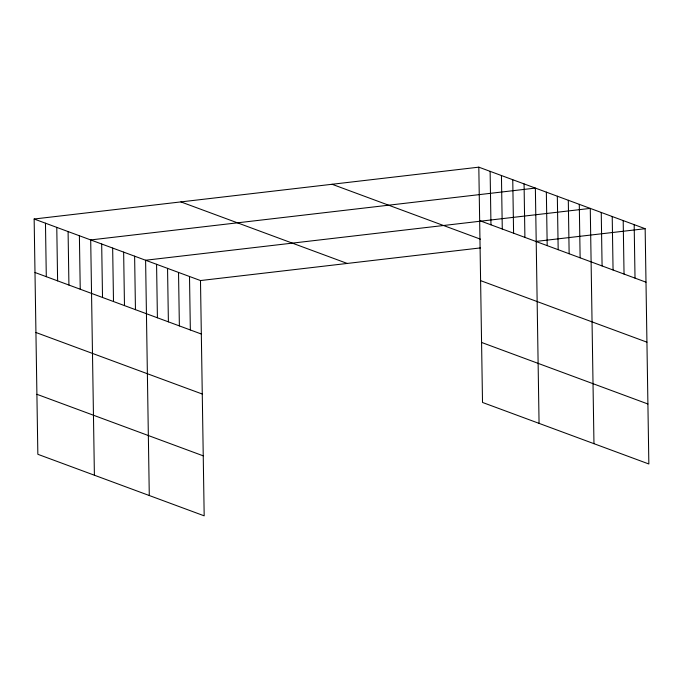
<?xml version="1.0" encoding="UTF-8"?>
<svg xmlns="http://www.w3.org/2000/svg" width="683" height="683" viewBox="0 0 683 683"><rect width="100%" height="100%" fill="white"/><g stroke="black" fill="none" stroke-linecap="round" stroke-linejoin="round"><path stroke-width="1.02" d="M34.15 219.012L200.486 280.551L204.183 515.836L37.847 454.297L34.15 219.012L478.817 167.164L645.153 228.703L648.85 463.988L482.514 402.449L478.817 167.164M200.486 280.551L480.567 247.895M536.121 241.415L645.153 228.703M479.662 220.643L645.99 282.181M332.075 184.273L480.448 239.17M480.601 280.636L646.938 342.174M180.893 201.903L347.229 263.442M481.575 342.456L647.911 403.995M34.987 272.491L201.323 334.03M35.934 332.493L202.27 394.031M36.908 394.304L203.235 455.843M634.174 224.639L635.019 278.118M623.195 220.575L624.04 274.062M612.216 216.52L613.061 269.998M601.245 212.456L602.082 265.935M593.962 443.677L590.266 208.392L145.599 260.24L149.287 495.525M579.286 204.328L580.123 257.815M568.307 200.273L569.144 253.752M557.328 196.209L558.173 249.688M546.349 192.145L547.194 245.632M539.066 423.375L535.37 188.09L90.702 239.938L94.399 475.223M524.066 183.898L524.903 237.385M512.754 179.714L513.59 233.202M501.442 175.531L502.278 229.01M490.129 171.348L490.966 224.827M189.507 276.487L190.344 329.974M178.528 272.432L179.373 325.911M167.548 268.368L168.394 321.847M156.569 264.304L157.414 317.783M134.619 256.185L135.456 309.664M123.64 252.121L124.477 305.6M112.661 248.057L113.498 301.544M101.682 244.002L102.518 297.481M79.39 235.755L80.235 289.233M68.087 231.571L68.923 285.05M56.774 227.379L57.611 280.867M45.462 223.196L46.299 276.683"/></g></svg>
